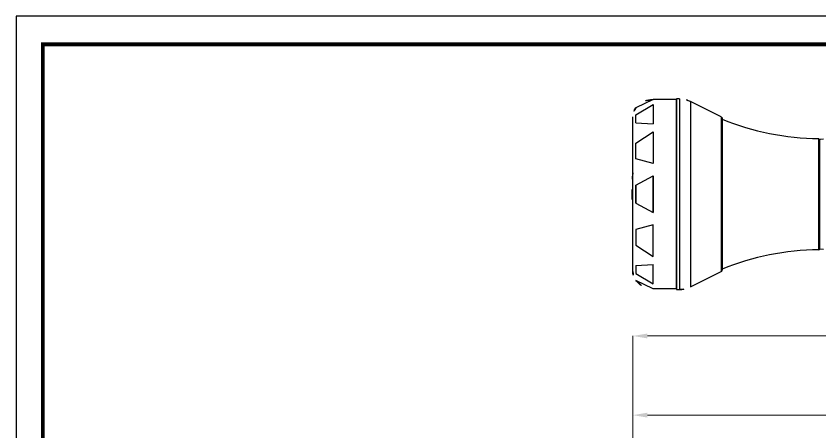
# Model space of a CAD drawing. Extents: x 16296675150 to 16296675606, y -37409617853 to -37409617519.
# Drawn here: x 16296675150.2 to 16296675371.1, y -37409617632.8 to -37409617518.6 of the extents above; entities that cross this region are included whole.
import ezdxf

# ---------------------------------------------------------------- set-up
doc = ezdxf.new("R2010")
doc.units = 0
doc.header["$LTSCALE"] = 10
doc.header["$MEASUREMENT"] = 0
doc.header["$PDMODE"] = 3
doc.header["$PDSIZE"] = -10
doc.layers.get('0').update_dxf_attribs({"linetype": 'CONTINUOUS'})
doc.layers.get('DEFPOINTS').update_dxf_attribs({"linetype": 'CONTINUOUS'})
doc.styles.add('Daelim Dimension', font='')
doc.styles.get('Daelim Dimension').set_extended_font_data('NanumGothic')
doc.dimstyles.new('DEFAULT', dxfattribs={"dimscale": 2, "dimtxt": 2, "dimasz": 2, "dimexe": 0, "dimexo": 2, "dimgap": 1, "dimtad": 1, "dimdec": 1, "dimzin": 9, "dimdsep": 46, "dimtxsty": 'Daelim Dimension', "dimcen": 0.5, "dimclrd": 252, "dimclre": 252, "dimclrt": 3, "dimadec": 1, "dimazin": 0, "dimtfac": 1, "dimtdec": 1, "dimtix": 1, "dimtmove": 0, "dimatfit": 3, "dimfxl": 1, "dimtolj": 1, "dimtzin": 1, "dimlwd": 9, "dimlwe": 9, "dimarcsym": 0})

# ---------------------------------------------------------------- blocks, each defined once
blk = doc.blocks.new('*D7')
at = {"color": 5, "lineweight": 9, "transparency": 16777216}
for p, q in [((16296675319.670271, -37409617647.636642), (16296675319.670271, -37409617628.197098)), ((16296675323.670271, -37409617628.197098), (16296675442.71316, -37409617628.197098)), ((16296675446.71316, -37409617666.198959), (16296675446.71316, -37409617628.197098))]:
    blk.add_line(p, q, dxfattribs=at)
at = {"color": 5, "transparency": 16777216}
for points in [[(16296675323.670271, -37409617627.530434), (16296675323.670271, -37409617628.863762), (16296675319.670271, -37409617628.197098)], [(16296675442.71316, -37409617627.530434), (16296675442.71316, -37409617628.863762), (16296675446.71316, -37409617628.197098)]]:
    blk.add_solid(points, dxfattribs=at)
at = {"layer": 'DEFPOINTS', "color": 0, "transparency": 16777216}
for p in [(16296675446.71316, -37409617628.197098), (16296675319.670271, -37409617651.636642), (16296675446.71316, -37409617670.198959)]:
    blk.add_point(p, dxfattribs=at)
at = {"color": 7, "transparency": 16777216, "insert": (16296675383.191719, -37409617624.039726), "char_height": 4, "attachment_point": 5, "style": 'Daelim Dimension'}
blk.add_mtext('\\A1;127', dxfattribs=at)
blk = doc.blocks.new('*D8')
at = {"color": 5, "lineweight": 9, "transparency": 16777216}
for p, q in [((16296675319.670271, -37409617647.636642), (16296675319.670271, -37409617606.470062)), ((16296675323.670271, -37409617606.470062), (16296675477.299509, -37409617606.470062)), ((16296675481.299509, -37409617758.010384), (16296675481.299509, -37409617606.470062))]:
    blk.add_line(p, q, dxfattribs=at)
at = {"color": 5, "transparency": 16777216}
for points in [[(16296675323.670271, -37409617605.803398), (16296675323.670271, -37409617607.136726), (16296675319.670271, -37409617606.470062)], [(16296675477.299509, -37409617605.803398), (16296675477.299509, -37409617607.136726), (16296675481.299509, -37409617606.470062)]]:
    blk.add_solid(points, dxfattribs=at)
at = {"layer": 'DEFPOINTS', "color": 0, "transparency": 16777216}
for p in [(16296675481.299509, -37409617606.470062), (16296675319.670271, -37409617651.636642), (16296675481.299509, -37409617762.010384)]:
    blk.add_point(p, dxfattribs=at)
at = {"color": 7, "transparency": 16777216, "insert": (16296675400.48489, -37409617602.292664), "char_height": 4, "attachment_point": 5, "style": 'Daelim Dimension'}
blk.add_mtext('\\A1;162', dxfattribs=at)

msp = doc.modelspace()

# ---------------------------------------------------------------- linework, layer by layer
for p, q in [((16296675325.24699, -37409617541.532883), (16296675320.51684, -37409617543.841583)), ((16296675331.670271, -37409617541.532883), (16296675325.24699, -37409617541.532883)), ((16296675331.670271, -37409617541.322968), (16296675331.670271, -37409617593.748016)), ((16296675332.509029, -37409617541.322968), (16296675331.670271, -37409617541.322968)), ((16296675331.670271, -37409617593.530273), (16296675331.670271, -37409617541.535492)), ((16296675332.509029, -37409617541.322968), (16296675332.509029, -37409617593.748016)), ((16296675320.51684, -37409617545.76561), (16296675325.24699, -37409617542.936501)), ((16296675325.24699, -37409617542.936501), (16296675325.24699, -37409617548.26561)), ((16296675335.50948, -37409617542.127083), (16296675335.50948, -37409617592.943901)), ((16296675343.98498, -37409617546.305351), (16296675335.50948, -37409617542.127083)), ((16296675319.670271, -37409617588.763313), (16296675319.670271, -37409617546.302437)), ((16296675320.51684, -37409617547.936501), (16296675320.51684, -37409617545.76561)), ((16296675343.98498, -37409617546.305351), (16296675343.98498, -37409617588.765617)), ((16296675320.51684, -37409617547.936501), (16296675325.24699, -37409617548.26561)), ((16296675344.170271, -37409617546.582558), (16296675344.170271, -37409617588.488426)), ((16296675320.51684, -37409617553.522171), (16296675325.24699, -37409617550.445396)), ((16296675325.24699, -37409617550.445396), (16296675325.24699, -37409617559.105659)), ((16296675370.772949, -37409617582.78492), (16296675370.772949, -37409617552.286057)), ((16296675372.070299, -37409617552.454376), (16296675371.070271, -37409617552.535492)), ((16296675371.070271, -37409617582.535492), (16296675371.070271, -37409617552.535492)), ((16296675320.51684, -37409617557.852287), (16296675320.51684, -37409617553.522171)), ((16296675325.24699, -37409617559.105659), (16296675320.51684, -37409617557.852287)), ((16296675320.51684, -37409617565.032883), (16296675325.24699, -37409617562.532883)), ((16296675320.51684, -37409617565.032883), (16296675325.24699, -37409617562.532883)), ((16296675325.24699, -37409617562.532883), (16296675325.24699, -37409617572.532883)), ((16296675325.24699, -37409617572.532883), (16296675325.24699, -37409617562.532883)), ((16296675320.51684, -37409617565.032883), (16296675320.51684, -37409617570.032883)), ((16296675320.51684, -37409617570.032883), (16296675320.51684, -37409617565.032883)), ((16296675320.51684, -37409617570.032883), (16296675325.24699, -37409617572.532883)), ((16296675320.51684, -37409617570.032883), (16296675325.24699, -37409617572.532883)), ((16296675325.24699, -37409617575.960114), (16296675320.51684, -37409617577.21347)), ((16296675320.51684, -37409617577.21347), (16296675320.51684, -37409617581.543587)), ((16296675325.24699, -37409617584.620361), (16296675325.24699, -37409617575.960114)), ((16296675320.51684, -37409617581.543587), (16296675325.24699, -37409617584.620361)), ((16296675371.070271, -37409617582.535492), (16296675372.070299, -37409617582.6166)), ((16296675320.51684, -37409617587.129257), (16296675325.24699, -37409617586.800148)), ((16296675320.51684, -37409617587.129257), (16296675320.51684, -37409617589.300148)), ((16296675325.24699, -37409617592.129257), (16296675325.24699, -37409617586.800148)), ((16296675320.51684, -37409617589.300148), (16296675325.24699, -37409617592.129257)), ((16296675335.50948, -37409617592.943901), (16296675343.98498, -37409617588.765617)), ((16296675325.24699, -37409617593.532883), (16296675320.51684, -37409617591.224182)), ((16296675331.670271, -37409617593.532883), (16296675325.24699, -37409617593.532883)), ((16296675331.670271, -37409617593.748016), (16296675332.509029, -37409617593.748016))]:
    msp.add_line(p, q)
at = {"ltscale": 0.5}
msp.add_lwpolyline([(16296675150.245461, -37409617852.537933), (16296675605.945459, -37409617852.537933), (16296675605.945459, -37409617518.637917), (16296675150.245461, -37409617518.637917)], close=True, dxfattribs=at)
at = {"color": 5, "linetype": 'ByBlock', "lineweight": 200, "const_width": 1.05}
msp.add_lwpolyline([(16296675157.573191, -37409617838.240623), (16296675598.573191, -37409617838.240623), (16296675598.573191, -37409617526.390617), (16296675157.573191, -37409617526.390617)], close=True, dxfattribs=at)
for centre, radius, start, end in [((16296675325.24699, -37409617547.532883), 6, 90, 142.03224564), ((16296675332.509029, -37409617547.322968), 6, 59.9949725, 90), ((16296675323.670271, -37409617546.302437), 4, 142.03224564, 180), ((16296675343.87027, -37409617546.582558), 0.3, 0, 67.5199841), ((16296675371.41494, -37409617480.288933), 72, 247.76548626, 269.4890959), ((16296675370.770269, -37409617552.586052), 0.3, 0, 89.4890959), ((16296675416.845551, -37409617567.532883), 97.351998, 176.5471878, 179.2708446), ((16296675416.845551, -37409617567.532883), 97.351998, 179.2708446, 183.4528122), ((16296675325.24699, -37409617587.532883), 6, 270, 270), ((16296675371.41494, -37409617654.782059), 72, 90.5109041, 112.23451374), ((16296675370.770269, -37409617582.484932), 0.3, 270.5109041, 0), ((16296675323.670271, -37409617588.763313), 4, 180, 217.96775436), ((16296675343.87027, -37409617588.488426), 0.3, 292.4800159, 0), ((16296675325.24699, -37409617587.532883), 6, 217.96775436, 270), ((16296675332.509029, -37409617587.748016), 6, 270, 300.0050275)]:
    msp.add_arc(centre, radius, start, end)

# ---------------------------------------------------------------- dimensions: what is measured, and where the dimension line sits
for base, p2, picture, middle in [((16296675481.299509, -37409617606.470062), (16296675481.299509, -37409617762.010384), '*D8', (16296675400.48489, -37409617602.292664)), ((16296675446.71316, -37409617628.197098), (16296675446.71316, -37409617670.198959), '*D7', (16296675383.191719, -37409617624.039726))]:
    dim = msp.add_linear_dim(base=base, p1=(16296675319.670271, -37409617651.636642), p2=p2, dimstyle='DEFAULT', override={"dimdec": 0, "dimclrd": 5, "dimclre": 5, "dimclrt": 7})
    dim.commit()
    dim.dimension.update_dxf_attribs({"geometry": picture, "text_midpoint": middle})

doc.saveas('drawing.dxf')
